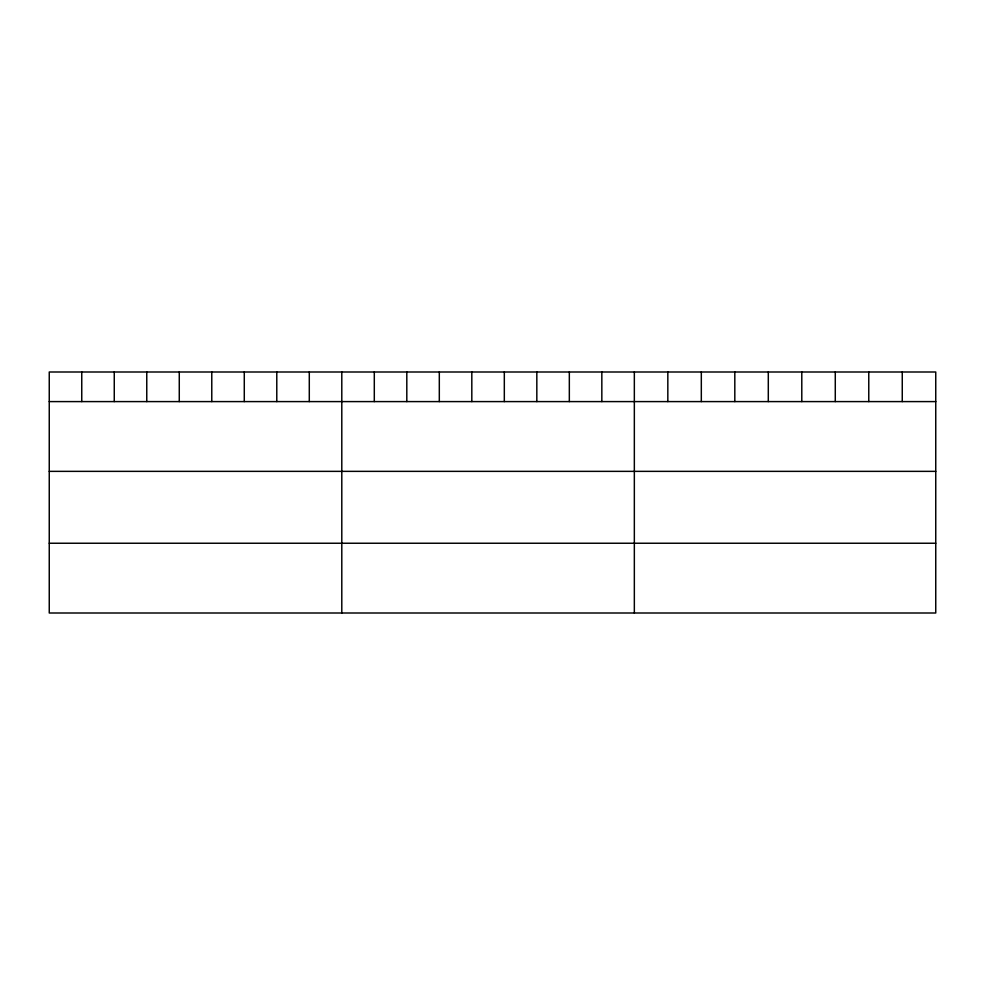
<?xml version="1.0" encoding="UTF-8"?>
<svg xmlns="http://www.w3.org/2000/svg" width="985" height="985" viewBox="0 0 985 985"><rect width="100%" height="100%" fill="white"/><g stroke="black" fill="none" stroke-linecap="round" stroke-linejoin="round"><path stroke-width="1.48" d="M935.75 401.597L935.75 613.002L49.25 613.002L49.25 371.998L935.75 371.998L935.75 401.597L49.25 401.597M49.25 471.359L935.75 471.359M49.25 543.24L935.75 543.24M902.26 371.998L902.26 401.597M868.77 371.998L868.77 401.597M835.28 371.998L835.28 401.597M801.79 371.998L801.79 401.597M768.3 371.998L768.3 401.597M734.81 371.998L734.81 401.597M701.32 371.998L701.32 401.597M667.83 371.998L667.83 401.597M634.34 371.998L634.34 613.002M601.835 371.998L601.835 401.597M569.33 371.998L569.33 401.597M536.825 371.998L536.825 401.597M504.32 371.998L504.32 401.597M471.815 371.998L471.815 401.597M439.31 371.998L439.31 401.597M406.805 371.998L406.805 401.597M374.3 371.998L374.3 401.597M341.795 371.998L341.795 613.002M309.29 371.998L309.29 401.597M276.785 371.998L276.785 401.597M244.28 371.998L244.28 401.597M211.775 371.998L211.775 401.597M179.27 371.998L179.27 401.597M146.765 371.998L146.765 401.597M114.26 371.998L114.26 401.597M81.755 371.998L81.755 401.597"/></g></svg>
